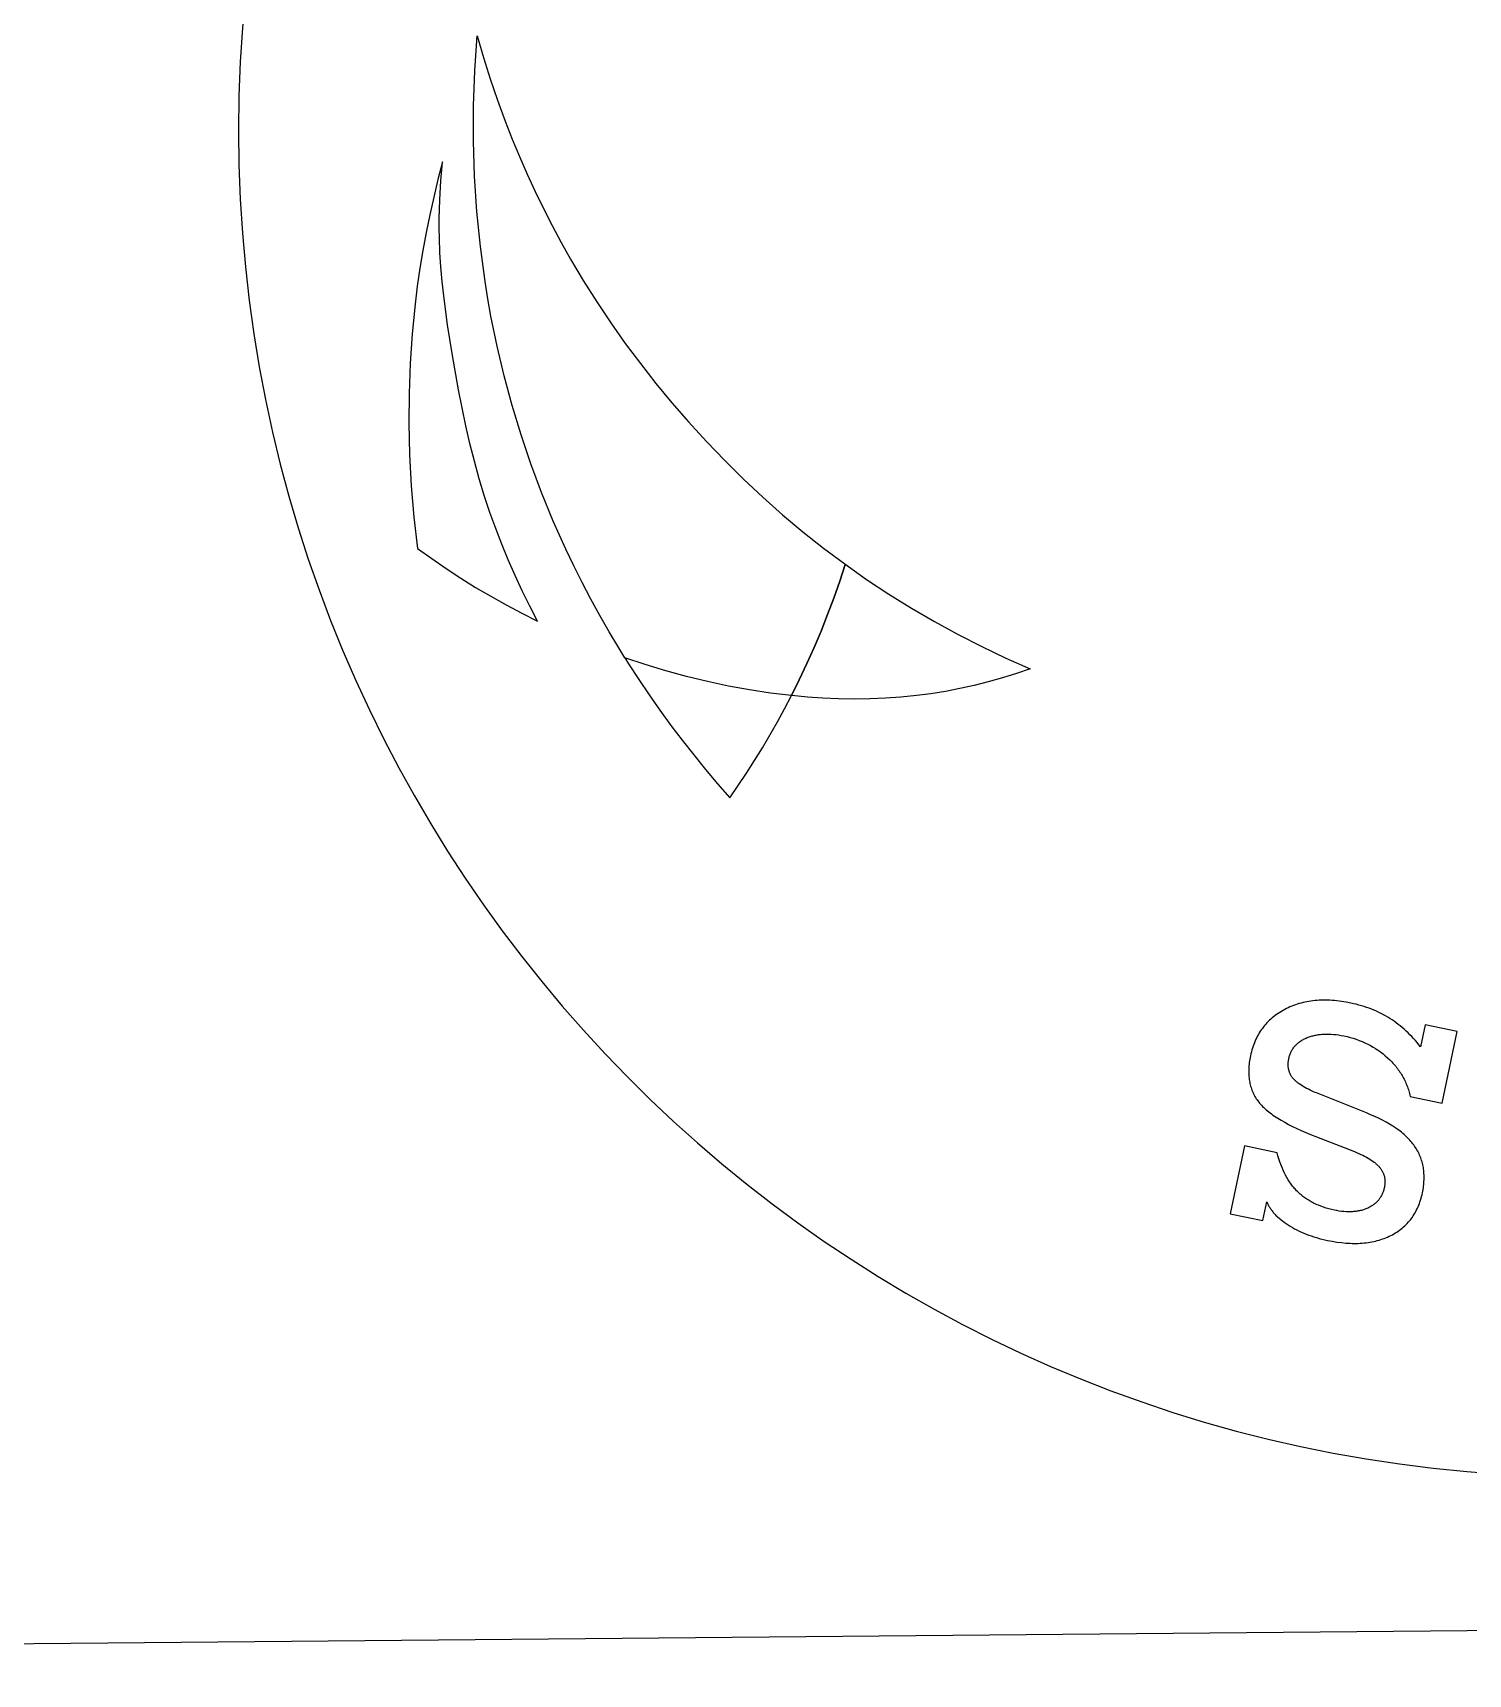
# Model space of a CAD drawing. Extents: x -2485 to -2143, y -68 to 535.
# Drawn here: x -2374.6 to -2328.8, y -68.1 to -15.7 of the extents above; entities that cross this region are included whole.
import ezdxf

# ---------------------------------------------------------------- set-up
doc = ezdxf.new("R2010")
doc.units = 0
doc.layers.add('Contorno', color=5, linetype='Continuous', true_color=0x0000ff)
doc.layers.add('Linha', color=1, linetype='Continuous')

msp = doc.modelspace()

# ---------------------------------------------------------------- linework, layer by layer
at = {"color": 7}
msp.add_lwpolyline([(-2482.276, 531.647), (-2146.815, 534.7, -0.416045), (-2144.293, 532.207), (-2142.598, -62.532, -0.412384), (-2145.075, -65.039), (-2480.536, -68.092, -0.416045), (-2483.059, -65.599), (-2484.753, 529.14, -0.412384)], format="xyb", close=True, dxfattribs=at)
at = {"layer": 'Contorno'}
msp.add_arc((-2325.02, -18.785), 43, 90.6662, 269.3338, dxfattribs=at)
at = {"layer": 'Linha'}
for points in [[(-2358.961, -33.491), (-2359.189, -33), (-2359.407, -32.504), (-2359.613, -32.003), (-2359.809, -31.498), (-2359.992, -30.989), (-2360.162, -30.475), (-2360.332, -29.916), (-2360.488, -29.352), (-2360.631, -28.785), (-2360.763, -28.215), (-2360.997, -27.068), (-2361.201, -25.913), (-2361.346, -24.993), (-2361.468, -24.07), (-2361.518, -23.608), (-2361.559, -23.145), (-2361.589, -22.682), (-2361.607, -22.218), (-2361.612, -21.914), (-2361.611, -21.611), (-2361.595, -21.003), (-2361.559, -20.395), (-2361.505, -19.79), (-2361.652, -20.349), (-2361.789, -20.912), (-2361.915, -21.478), (-2362.031, -22.045), (-2362.136, -22.615), (-2362.23, -23.187), (-2362.312, -23.761), (-2362.384, -24.336), (-2362.478, -25.282), (-2362.541, -26.232), (-2362.576, -27.182), (-2362.583, -28.134), (-2362.56, -29.138), (-2362.506, -30.14), (-2362.421, -31.141), (-2362.305, -32.138), (-2361.853, -32.462), (-2361.393, -32.777), (-2360.925, -33.083), (-2360.449, -33.379), (-2359.966, -33.664), (-2359.476, -33.94), (-2358.979, -34.205), (-2358.476, -34.459), (-2358.723, -33.978), (-2358.961, -33.491)], [(-2351.706, -36.655), (-2352.379, -36.533), (-2353.048, -36.391), (-2353.714, -36.229), (-2354.376, -36.048), (-2355.033, -35.848), (-2355.683, -35.631), (-2355.566, -35.819), (-2355.24, -36.32), (-2354.906, -36.816), (-2354.563, -37.305), (-2354.212, -37.787), (-2353.852, -38.263), (-2353.483, -38.733), (-2353.107, -39.195), (-2352.723, -39.65), (-2352.331, -40.098), (-2351.798, -39.309), (-2351.293, -38.502), (-2350.815, -37.678), (-2350.587, -37.259), (-2350.367, -36.837), (-2350.367, -36.837), (-2351.031, -36.757), (-2351.706, -36.655)], [(-2330.387, -47.92), (-2330.443, -47.854), (-2330.5, -47.79), (-2330.558, -47.727), (-2330.617, -47.666), (-2330.676, -47.607), (-2330.737, -47.55), (-2330.798, -47.494), (-2330.861, -47.44), (-2330.924, -47.387), (-2330.988, -47.337), (-2331.053, -47.288), (-2331.119, -47.24), (-2331.186, -47.194), (-2331.254, -47.15), (-2331.323, -47.108), (-2331.393, -47.067), (-2331.464, -47.028), (-2331.537, -46.99), (-2331.611, -46.954), (-2331.686, -46.919), (-2331.762, -46.886), (-2331.839, -46.854), (-2331.918, -46.824), (-2331.998, -46.795), (-2332.08, -46.768), (-2332.162, -46.743), (-2332.246, -46.719), (-2332.331, -46.697), (-2332.417, -46.676), (-2332.504, -46.656), (-2332.657, -46.627), (-2332.806, -46.603), (-2332.88, -46.593), (-2332.953, -46.585), (-2333.026, -46.578), (-2333.097, -46.572), (-2333.169, -46.568), (-2333.239, -46.565), (-2333.309, -46.564), (-2333.378, -46.564), (-2333.446, -46.566), (-2333.514, -46.569), (-2333.581, -46.573), (-2333.647, -46.579), (-2333.712, -46.586), (-2333.777, -46.594), (-2333.842, -46.604), (-2333.905, -46.616), (-2333.968, -46.628), (-2334.03, -46.643), (-2334.092, -46.658), (-2334.153, -46.675), (-2334.213, -46.694), (-2334.272, -46.714), (-2334.331, -46.735), (-2334.389, -46.758), (-2334.447, -46.782), (-2334.503, -46.807), (-2334.559, -46.834), (-2334.615, -46.862), (-2334.669, -46.892), (-2334.722, -46.923), (-2334.774, -46.954), (-2334.824, -46.987), (-2334.874, -47.021), (-2334.921, -47.056), (-2334.968, -47.092), (-2335.013, -47.129), (-2335.057, -47.167), (-2335.1, -47.206), (-2335.141, -47.247), (-2335.181, -47.288), (-2335.22, -47.33), (-2335.257, -47.374), (-2335.294, -47.418), (-2335.328, -47.464), (-2335.362, -47.511), (-2335.394, -47.558), (-2335.425, -47.607), (-2335.455, -47.657), (-2335.483, -47.708), (-2335.51, -47.76), (-2335.536, -47.813), (-2335.56, -47.867), (-2335.583, -47.923), (-2335.605, -47.979), (-2335.625, -48.036), (-2335.645, -48.095), (-2335.662, -48.154), (-2335.679, -48.215), (-2335.694, -48.277), (-2335.708, -48.339), (-2335.719, -48.394), (-2335.729, -48.448), (-2335.737, -48.501), (-2335.745, -48.554), (-2335.751, -48.606), (-2335.756, -48.657), (-2335.76, -48.708), (-2335.763, -48.758), (-2335.764, -48.808), (-2335.764, -48.857), (-2335.763, -48.906), (-2335.761, -48.953), (-2335.758, -49.001), (-2335.754, -49.047), (-2335.748, -49.093), (-2335.741, -49.139), (-2335.733, -49.183), (-2335.724, -49.228), (-2335.714, -49.271), (-2335.702, -49.314), (-2335.69, -49.357), (-2335.676, -49.398), (-2335.661, -49.44), (-2335.644, -49.48), (-2335.627, -49.52), (-2335.608, -49.559), (-2335.588, -49.598), (-2335.567, -49.636), (-2335.545, -49.674), (-2335.522, -49.711), (-2335.497, -49.747), (-2335.472, -49.783), (-2335.444, -49.818), (-2335.416, -49.853), (-2335.385, -49.888), (-2335.353, -49.923), (-2335.319, -49.958), (-2335.284, -49.993), (-2335.247, -50.027), (-2335.208, -50.062), (-2335.168, -50.096), (-2335.126, -50.13), (-2335.082, -50.164), (-2335.037, -50.198), (-2334.99, -50.232), (-2334.942, -50.265), (-2334.839, -50.332), (-2334.731, -50.399), (-2334.616, -50.465), (-2334.494, -50.53), (-2334.365, -50.595), (-2334.23, -50.659), (-2334.089, -50.723), (-2333.94, -50.787), (-2333.786, -50.85), (-2332.391, -51.401), (-2332.32, -51.43), (-2332.252, -51.46), (-2332.186, -51.489), (-2332.124, -51.519), (-2332.064, -51.55), (-2332.006, -51.58), (-2331.952, -51.611), (-2331.9, -51.642), (-2331.851, -51.674), (-2331.805, -51.706), (-2331.761, -51.738), (-2331.74, -51.754), (-2331.72, -51.771), (-2331.701, -51.787), (-2331.682, -51.803), (-2331.664, -51.82), (-2331.647, -51.837), (-2331.63, -51.853), (-2331.614, -51.87), (-2331.599, -51.887), (-2331.584, -51.904), (-2331.57, -51.921), (-2331.557, -51.938), (-2331.544, -51.955), (-2331.532, -51.973), (-2331.52, -51.991), (-2331.509, -52.009), (-2331.499, -52.027), (-2331.489, -52.045), (-2331.48, -52.064), (-2331.471, -52.083), (-2331.463, -52.102), (-2331.456, -52.121), (-2331.449, -52.14), (-2331.443, -52.159), (-2331.437, -52.179), (-2331.432, -52.199), (-2331.428, -52.219), (-2331.424, -52.239), (-2331.42, -52.26), (-2331.418, -52.28), (-2331.416, -52.301), (-2331.414, -52.322), (-2331.413, -52.343), (-2331.413, -52.365), (-2331.414, -52.386), (-2331.415, -52.408), (-2331.416, -52.43), (-2331.418, -52.452), (-2331.421, -52.474), (-2331.424, -52.497), (-2331.428, -52.519), (-2331.433, -52.542), (-2331.439, -52.571), (-2331.446, -52.599), (-2331.454, -52.627), (-2331.462, -52.654), (-2331.471, -52.681), (-2331.481, -52.707), (-2331.492, -52.733), (-2331.503, -52.758), (-2331.514, -52.783), (-2331.527, -52.807), (-2331.54, -52.83), (-2331.553, -52.853), (-2331.568, -52.876), (-2331.583, -52.898), (-2331.598, -52.92), (-2331.614, -52.941), (-2331.631, -52.961), (-2331.649, -52.981), (-2331.667, -53), (-2331.686, -53.019), (-2331.705, -53.038), (-2331.726, -53.056), (-2331.747, -53.073), (-2331.768, -53.09), (-2331.79, -53.106), (-2331.813, -53.122), (-2331.836, -53.137), (-2331.861, -53.152), (-2331.885, -53.166), (-2331.911, -53.18), (-2331.937, -53.193), (-2331.964, -53.206), (-2331.991, -53.218), (-2332.019, -53.229), (-2332.047, -53.24), (-2332.075, -53.25), (-2332.104, -53.26), (-2332.133, -53.269), (-2332.163, -53.277), (-2332.193, -53.284), (-2332.223, -53.291), (-2332.254, -53.297), (-2332.285, -53.303), (-2332.316, -53.308), (-2332.348, -53.312), (-2332.38, -53.316), (-2332.413, -53.319), (-2332.446, -53.322), (-2332.479, -53.323), (-2332.513, -53.324), (-2332.547, -53.325), (-2332.582, -53.325), (-2332.617, -53.324), (-2332.652, -53.322), (-2332.724, -53.317), (-2332.797, -53.31), (-2332.872, -53.3), (-2332.949, -53.287), (-2333.027, -53.272), (-2333.118, -53.251), (-2333.208, -53.228), (-2333.294, -53.203), (-2333.379, -53.176), (-2333.461, -53.147), (-2333.54, -53.115), (-2333.579, -53.099), (-2333.618, -53.082), (-2333.655, -53.064), (-2333.693, -53.046), (-2333.729, -53.027), (-2333.765, -53.008), (-2333.8, -52.988), (-2333.835, -52.967), (-2333.869, -52.946), (-2333.903, -52.925), (-2333.936, -52.903), (-2333.968, -52.88), (-2334, -52.857), (-2334.031, -52.833), (-2334.062, -52.809), (-2334.092, -52.784), (-2334.121, -52.759), (-2334.15, -52.733), (-2334.178, -52.706), (-2334.206, -52.679), (-2334.233, -52.652), (-2334.259, -52.623), (-2334.286, -52.594), (-2334.311, -52.565), (-2334.337, -52.534), (-2334.362, -52.503), (-2334.386, -52.471), (-2334.41, -52.438), (-2334.434, -52.405), (-2334.457, -52.371), (-2334.48, -52.336), (-2334.502, -52.3), (-2334.545, -52.227), (-2334.587, -52.151), (-2334.627, -52.072), (-2334.665, -51.99), (-2334.701, -51.905), (-2334.736, -51.818), (-2334.769, -51.727), (-2334.8, -51.634), (-2334.829, -51.538), (-2334.857, -51.439), (-2335.899, -51.219), (-2336.355, -53.386), (-2335.313, -53.605), (-2335.186, -53.006), (-2335.176, -53.031), (-2335.165, -53.055), (-2335.153, -53.08), (-2335.141, -53.105), (-2335.128, -53.129), (-2335.114, -53.154), (-2335.1, -53.178), (-2335.084, -53.202), (-2335.068, -53.226), (-2335.052, -53.25), (-2335.034, -53.274), (-2335.016, -53.298), (-2334.997, -53.321), (-2334.978, -53.344), (-2334.958, -53.368), (-2334.937, -53.391), (-2334.915, -53.414), (-2334.893, -53.437), (-2334.869, -53.459), (-2334.846, -53.482), (-2334.796, -53.527), (-2334.743, -53.571), (-2334.688, -53.615), (-2334.629, -53.659), (-2334.568, -53.702), (-2334.504, -53.744), (-2334.438, -53.786), (-2334.37, -53.826), (-2334.3, -53.864), (-2334.229, -53.901), (-2334.156, -53.937), (-2334.081, -53.971), (-2334.005, -54.004), (-2333.927, -54.036), (-2333.848, -54.066), (-2333.767, -54.094), (-2333.684, -54.121), (-2333.599, -54.147), (-2333.513, -54.172), (-2333.426, -54.194), (-2333.336, -54.216), (-2333.245, -54.236), (-2333.096, -54.265), (-2332.95, -54.289), (-2332.806, -54.308), (-2332.666, -54.321), (-2332.598, -54.326), (-2332.529, -54.33), (-2332.462, -54.332), (-2332.396, -54.333), (-2332.33, -54.333), (-2332.265, -54.331), (-2332.201, -54.328), (-2332.137, -54.324), (-2332.075, -54.319), (-2332.013, -54.312), (-2331.952, -54.304), (-2331.891, -54.294), (-2331.832, -54.284), (-2331.773, -54.272), (-2331.715, -54.258), (-2331.658, -54.244), (-2331.601, -54.228), (-2331.546, -54.211), (-2331.491, -54.192), (-2331.437, -54.173), (-2331.383, -54.152), (-2331.331, -54.129), (-2331.279, -54.106), (-2331.228, -54.081), (-2331.178, -54.055), (-2331.129, -54.028), (-2331.081, -53.999), (-2331.035, -53.97), (-2330.99, -53.94), (-2330.945, -53.908), (-2330.903, -53.876), (-2330.861, -53.842), (-2330.82, -53.808), (-2330.781, -53.772), (-2330.743, -53.735), (-2330.706, -53.698), (-2330.67, -53.659), (-2330.636, -53.619), (-2330.602, -53.578), (-2330.57, -53.536), (-2330.539, -53.493), (-2330.509, -53.449), (-2330.481, -53.404), (-2330.453, -53.357), (-2330.427, -53.31), (-2330.402, -53.262), (-2330.378, -53.212), (-2330.356, -53.162), (-2330.334, -53.11), (-2330.314, -53.058), (-2330.295, -53.004), (-2330.277, -52.949), (-2330.26, -52.893), (-2330.245, -52.837), (-2330.23, -52.779), (-2330.217, -52.72), (-2330.207, -52.665), (-2330.197, -52.612), (-2330.188, -52.559), (-2330.181, -52.506), (-2330.175, -52.454), (-2330.17, -52.402), (-2330.167, -52.351), (-2330.164, -52.3), (-2330.163, -52.25), (-2330.163, -52.2), (-2330.164, -52.151), (-2330.167, -52.102), (-2330.17, -52.054), (-2330.175, -52.006), (-2330.181, -51.958), (-2330.188, -51.911), (-2330.197, -51.865), (-2330.206, -51.819), (-2330.217, -51.774), (-2330.229, -51.729), (-2330.242, -51.684), (-2330.257, -51.64), (-2330.272, -51.597), (-2330.289, -51.554), (-2330.307, -51.511), (-2330.326, -51.469), (-2330.347, -51.427), (-2330.369, -51.386), (-2330.391, -51.346), (-2330.415, -51.305), (-2330.441, -51.266), (-2330.467, -51.227), (-2330.495, -51.188), (-2330.524, -51.149), (-2330.554, -51.111), (-2330.586, -51.074), (-2330.619, -51.036), (-2330.653, -50.999), (-2330.689, -50.963), (-2330.725, -50.927), (-2330.764, -50.891), (-2330.803, -50.855), (-2330.844, -50.82), (-2330.886, -50.785), (-2330.93, -50.751), (-2330.974, -50.717), (-2331.021, -50.683), (-2331.068, -50.65), (-2331.167, -50.584), (-2331.271, -50.52), (-2331.38, -50.458), (-2331.495, -50.397), (-2331.615, -50.337), (-2331.74, -50.279), (-2331.87, -50.222), (-2332.006, -50.167), (-2333.601, -49.526), (-2333.67, -49.498), (-2333.736, -49.469), (-2333.799, -49.44), (-2333.86, -49.411), (-2333.917, -49.381), (-2333.972, -49.352), (-2334.024, -49.322), (-2334.073, -49.292), (-2334.119, -49.262), (-2334.162, -49.231), (-2334.182, -49.216), (-2334.202, -49.201), (-2334.221, -49.186), (-2334.24, -49.17), (-2334.258, -49.155), (-2334.275, -49.139), (-2334.291, -49.124), (-2334.306, -49.108), (-2334.321, -49.092), (-2334.335, -49.077), (-2334.349, -49.061), (-2334.361, -49.045), (-2334.373, -49.029), (-2334.385, -49.013), (-2334.396, -48.997), (-2334.406, -48.98), (-2334.416, -48.963), (-2334.426, -48.946), (-2334.435, -48.929), (-2334.443, -48.912), (-2334.451, -48.894), (-2334.458, -48.876), (-2334.465, -48.858), (-2334.471, -48.84), (-2334.476, -48.821), (-2334.481, -48.802), (-2334.486, -48.783), (-2334.49, -48.764), (-2334.494, -48.744), (-2334.496, -48.725), (-2334.499, -48.705), (-2334.501, -48.684), (-2334.502, -48.664), (-2334.503, -48.643), (-2334.503, -48.623), (-2334.503, -48.602), (-2334.502, -48.58), (-2334.501, -48.559), (-2334.499, -48.537), (-2334.496, -48.515), (-2334.493, -48.493), (-2334.49, -48.47), (-2334.486, -48.448), (-2334.481, -48.425), (-2334.475, -48.396), (-2334.468, -48.368), (-2334.46, -48.34), (-2334.451, -48.313), (-2334.441, -48.286), (-2334.431, -48.26), (-2334.42, -48.234), (-2334.408, -48.209), (-2334.396, -48.185), (-2334.382, -48.16), (-2334.368, -48.137), (-2334.353, -48.114), (-2334.338, -48.091), (-2334.321, -48.069), (-2334.304, -48.048), (-2334.286, -48.027), (-2334.267, -48.006), (-2334.248, -47.986), (-2334.228, -47.967), (-2334.207, -47.948), (-2334.185, -47.929), (-2334.163, -47.912), (-2334.139, -47.894), (-2334.115, -47.877), (-2334.09, -47.861), (-2334.065, -47.845), (-2334.039, -47.83), (-2334.012, -47.815), (-2333.984, -47.801), (-2333.955, -47.787), (-2333.926, -47.774), (-2333.896, -47.761), (-2333.865, -47.749), (-2333.834, -47.738), (-2333.802, -47.727), (-2333.771, -47.717), (-2333.738, -47.708), (-2333.706, -47.699), (-2333.673, -47.691), (-2333.639, -47.683), (-2333.606, -47.677), (-2333.572, -47.671), (-2333.537, -47.665), (-2333.502, -47.66), (-2333.467, -47.656), (-2333.431, -47.653), (-2333.395, -47.65), (-2333.359, -47.648), (-2333.322, -47.647), (-2333.285, -47.646), (-2333.248, -47.646), (-2333.21, -47.647), (-2333.133, -47.65), (-2333.054, -47.656), (-2332.974, -47.664), (-2332.893, -47.676), (-2332.81, -47.689), (-2332.725, -47.706), (-2332.623, -47.729), (-2332.523, -47.755), (-2332.425, -47.783), (-2332.329, -47.815), (-2332.235, -47.849), (-2332.142, -47.885), (-2332.052, -47.925), (-2331.964, -47.967), (-2331.878, -48.012), (-2331.793, -48.06), (-2331.711, -48.11), (-2331.671, -48.136), (-2331.631, -48.163), (-2331.591, -48.191), (-2331.553, -48.219), (-2331.514, -48.248), (-2331.476, -48.277), (-2331.439, -48.308), (-2331.402, -48.339), (-2331.329, -48.403), (-2331.26, -48.469), (-2331.226, -48.503), (-2331.193, -48.537), (-2331.161, -48.571), (-2331.13, -48.606), (-2331.1, -48.641), (-2331.07, -48.676), (-2331.042, -48.712), (-2331.014, -48.748), (-2330.987, -48.785), (-2330.961, -48.822), (-2330.935, -48.859), (-2330.911, -48.897), (-2330.887, -48.935), (-2330.864, -48.973), (-2330.842, -49.012), (-2330.821, -49.051), (-2330.801, -49.091), (-2330.781, -49.131), (-2330.762, -49.171), (-2330.744, -49.212), (-2330.727, -49.253), (-2330.711, -49.294), (-2330.696, -49.336), (-2330.681, -49.378), (-2330.667, -49.42), (-2330.654, -49.463), (-2330.642, -49.506), (-2330.631, -49.55), (-2330.62, -49.594), (-2330.611, -49.638), (-2329.583, -49.854), (-2329.103, -47.568), (-2330.13, -47.352), (-2330.278, -48.056), (-2330.332, -47.987), (-2330.387, -47.92)]]:
    msp.add_lwpolyline(points, dxfattribs=at)
msp.add_open_spline([(-2349.857, -36.884), (-2349.857, -36.884), (-2349.358, -36.918), (-2349.358, -36.918), (-2349.358, -36.918), (-2348.86, -36.94), (-2348.86, -36.94), (-2348.86, -36.94), (-2348.362, -36.948), (-2348.362, -36.948), (-2348.362, -36.948), (-2347.864, -36.942), (-2347.864, -36.942), (-2347.864, -36.942), (-2347.367, -36.923), (-2347.367, -36.923), (-2347.367, -36.923), (-2346.871, -36.888), (-2346.871, -36.888), (-2346.871, -36.888), (-2346.375, -36.838), (-2346.375, -36.838), (-2346.375, -36.838), (-2345.912, -36.776), (-2345.912, -36.776), (-2345.912, -36.776), (-2345.45, -36.701), (-2345.45, -36.701), (-2345.45, -36.701), (-2344.99, -36.613), (-2344.99, -36.613), (-2344.99, -36.613), (-2344.533, -36.511), (-2344.533, -36.511), (-2344.533, -36.511), (-2344.079, -36.397), (-2344.079, -36.397), (-2344.079, -36.397), (-2343.628, -36.27), (-2343.628, -36.27), (-2343.628, -36.27), (-2343.181, -36.132), (-2343.181, -36.132), (-2343.181, -36.132), (-2342.739, -35.982), (-2342.739, -35.982), (-2342.739, -35.982), (-2343.517, -35.636), (-2343.517, -35.636), (-2343.517, -35.636), (-2344.286, -35.269), (-2344.286, -35.269), (-2344.286, -35.269), (-2345.046, -34.881), (-2345.046, -34.881), (-2345.046, -34.881), (-2345.794, -34.472), (-2345.794, -34.472), (-2345.794, -34.472), (-2346.532, -34.043), (-2346.532, -34.043), (-2346.532, -34.043), (-2347.256, -33.593), (-2347.256, -33.593), (-2347.256, -33.593), (-2347.968, -33.123), (-2347.968, -33.123), (-2347.968, -33.123), (-2348.666, -32.632), (-2348.666, -32.632), (-2348.666, -32.632), (-2349.342, -32.126), (-2349.342, -32.126), (-2349.342, -32.126), (-2350.003, -31.602), (-2350.003, -31.602), (-2350.003, -31.602), (-2350.65, -31.059), (-2350.65, -31.059), (-2350.65, -31.059), (-2351.281, -30.499), (-2351.281, -30.499), (-2351.281, -30.499), (-2351.897, -29.921), (-2351.897, -29.921), (-2351.897, -29.921), (-2352.497, -29.328), (-2352.497, -29.328), (-2352.497, -29.328), (-2353.083, -28.719), (-2353.083, -28.719), (-2353.083, -28.719), (-2353.652, -28.095), (-2353.652, -28.095), (-2353.652, -28.095), (-2354.18, -27.487), (-2354.18, -27.487), (-2354.18, -27.487), (-2354.693, -26.867), (-2354.693, -26.867), (-2354.693, -26.867), (-2355.19, -26.234), (-2355.19, -26.234), (-2355.19, -26.234), (-2355.671, -25.589), (-2355.671, -25.589), (-2355.671, -25.589), (-2356.136, -24.932), (-2356.136, -24.932), (-2356.136, -24.932), (-2356.583, -24.263), (-2356.583, -24.263), (-2356.583, -24.263), (-2357.012, -23.583), (-2357.012, -23.583), (-2357.012, -23.583), (-2357.422, -22.892), (-2357.422, -22.892), (-2357.422, -22.892), (-2357.721, -22.361), (-2357.721, -22.361), (-2357.721, -22.361), (-2358.008, -21.824), (-2358.008, -21.824), (-2358.008, -21.824), (-2358.285, -21.281), (-2358.285, -21.281), (-2358.285, -21.281), (-2358.55, -20.733), (-2358.55, -20.733), (-2358.55, -20.733), (-2358.805, -20.18), (-2358.805, -20.18), (-2358.805, -20.18), (-2359.048, -19.622), (-2359.048, -19.622), (-2359.048, -19.622), (-2359.281, -19.059), (-2359.281, -19.059), (-2359.281, -19.059), (-2359.503, -18.492), (-2359.503, -18.492), (-2359.503, -18.492), (-2359.75, -17.817), (-2359.75, -17.817), (-2359.75, -17.817), (-2359.983, -17.138), (-2359.983, -17.138), (-2359.983, -17.138), (-2360.199, -16.453), (-2360.199, -16.453), (-2360.199, -16.453), (-2360.4, -15.764), (-2360.4, -15.764), (-2360.4, -15.764), (-2360.477, -16.882), (-2360.477, -16.882), (-2360.477, -16.882), (-2360.517, -18.004), (-2360.517, -18.004), (-2360.517, -18.004), (-2360.519, -19.127), (-2360.519, -19.127), (-2360.519, -19.127), (-2360.484, -20.25), (-2360.484, -20.25), (-2360.484, -20.25), (-2360.41, -21.372), (-2360.41, -21.372), (-2360.41, -21.372), (-2360.299, -22.491), (-2360.299, -22.491), (-2360.299, -22.491), (-2360.149, -23.605), (-2360.149, -23.605), (-2360.149, -23.605), (-2360.059, -24.16), (-2360.059, -24.16), (-2360.059, -24.16), (-2359.96, -24.713), (-2359.96, -24.713), (-2359.96, -24.713), (-2359.764, -25.673), (-2359.764, -25.673), (-2359.764, -25.673), (-2359.538, -26.626), (-2359.538, -26.626), (-2359.538, -26.626), (-2359.283, -27.571), (-2359.283, -27.571), (-2359.283, -27.571), (-2358.999, -28.508), (-2358.999, -28.508), (-2358.999, -28.508), (-2358.686, -29.436), (-2358.686, -29.436), (-2358.686, -29.436), (-2358.344, -30.353), (-2358.344, -30.353), (-2358.344, -30.353), (-2357.973, -31.26), (-2357.973, -31.26), (-2357.973, -31.26), (-2357.574, -32.155), (-2357.574, -32.155), (-2357.574, -32.155), (-2357.317, -32.694), (-2357.317, -32.694), (-2357.317, -32.694), (-2357.05, -33.228), (-2357.05, -33.228), (-2357.05, -33.228), (-2356.773, -33.757), (-2356.773, -33.757), (-2356.773, -33.757), (-2356.485, -34.28), (-2356.485, -34.28), (-2356.485, -34.28), (-2356.188, -34.799), (-2356.188, -34.799), (-2356.188, -34.799), (-2355.882, -35.312), (-2355.882, -35.312), (-2355.882, -35.312), (-2355.683, -35.631), (-2355.683, -35.631), (-2355.683, -35.631), (-2355.033, -35.848), (-2355.033, -35.848), (-2355.033, -35.848), (-2354.376, -36.048), (-2354.376, -36.048), (-2354.376, -36.048), (-2353.714, -36.229), (-2353.714, -36.229), (-2353.714, -36.229), (-2353.048, -36.391), (-2353.048, -36.391), (-2353.048, -36.391), (-2352.379, -36.533), (-2352.379, -36.533), (-2352.379, -36.533), (-2351.706, -36.655), (-2351.706, -36.655), (-2351.706, -36.655), (-2351.031, -36.757), (-2351.031, -36.757), (-2351.031, -36.757), (-2350.367, -36.837), (-2350.367, -36.837), (-2350.367, -36.837), (-2350.114, -36.329), (-2350.114, -36.329), (-2350.114, -36.329), (-2349.872, -35.816), (-2349.872, -35.816), (-2349.872, -35.816), (-2349.641, -35.299), (-2349.641, -35.299), (-2349.641, -35.299), (-2349.42, -34.776), (-2349.42, -34.776), (-2349.42, -34.776), (-2349.21, -34.249), (-2349.21, -34.249), (-2349.21, -34.249), (-2349.011, -33.719), (-2349.011, -33.719), (-2349.011, -33.719), (-2348.823, -33.184), (-2348.823, -33.184), (-2348.823, -33.184), (-2348.646, -32.646), (-2348.646, -32.646), (-2348.646, -32.646), (-2348.823, -33.184), (-2348.823, -33.184), (-2348.823, -33.184), (-2349.011, -33.719), (-2349.011, -33.719), (-2349.011, -33.719), (-2349.21, -34.249), (-2349.21, -34.249), (-2349.21, -34.249), (-2349.42, -34.776), (-2349.42, -34.776), (-2349.42, -34.776), (-2349.641, -35.299), (-2349.641, -35.299), (-2349.641, -35.299), (-2349.872, -35.816), (-2349.872, -35.816), (-2349.872, -35.816), (-2350.114, -36.329), (-2350.114, -36.329), (-2350.114, -36.329), (-2350.367, -36.837), (-2350.367, -36.837), (-2350.367, -36.837), (-2350.355, -36.838), (-2350.355, -36.838), (-2350.355, -36.838), (-2349.857, -36.884), (-2349.857, -36.884)], degree=3, knots=[0, 0, 0, 0, 1, 1, 1, 2, 2, 2, 3, 3, 3, 4, 4, 4, 5, 5, 5, 6, 6, 6, 7, 7, 7, 8, 8, 8, 9, 9, 9, 10, 10, 10, 11, 11, 11, 12, 12, 12, 13, 13, 13, 14, 14, 14, 15, 15, 15, 16, 16, 16, 17, 17, 17, 18, 18, 18, 19, 19, 19, 20, 20, 20, 21, 21, 21, 22, 22, 22, 23, 23, 23, 24, 24, 24, 25, 25, 25, 26, 26, 26, 27, 27, 27, 28, 28, 28, 29, 29, 29, 30, 30, 30, 31, 31, 31, 32, 32, 32, 33, 33, 33, 34, 34, 34, 35, 35, 35, 36, 36, 36, 37, 37, 37, 38, 38, 38, 39, 39, 39, 40, 40, 40, 41, 41, 41, 42, 42, 42, 43, 43, 43, 44, 44, 44, 45, 45, 45, 46, 46, 46, 47, 47, 47, 48, 48, 48, 49, 49, 49, 50, 50, 50, 51, 51, 51, 52, 52, 52, 53, 53, 53, 54, 54, 54, 55, 55, 55, 56, 56, 56, 57, 57, 57, 58, 58, 58, 59, 59, 59, 60, 60, 60, 61, 61, 61, 62, 62, 62, 63, 63, 63, 64, 64, 64, 65, 65, 65, 66, 66, 66, 67, 67, 67, 68, 68, 68, 69, 69, 69, 70, 70, 70, 71, 71, 71, 72, 72, 72, 73, 73, 73, 74, 74, 74, 75, 75, 75, 76, 76, 76, 77, 77, 77, 78, 78, 78, 79, 79, 79, 80, 80, 80, 81, 81, 81, 82, 82, 82, 83, 83, 83, 84, 84, 84, 85, 85, 85, 86, 86, 86, 87, 87, 87, 88, 88, 88, 89, 89, 89, 90, 90, 90, 91, 91, 91, 92, 92, 92, 93, 93, 93, 94, 94, 94, 95, 95, 95, 96, 96, 96, 97, 97, 97, 98, 98, 98, 99, 99, 99, 100, 100, 100, 101, 101, 101, 101], dxfattribs=at)

doc.saveas('drawing.dxf')
